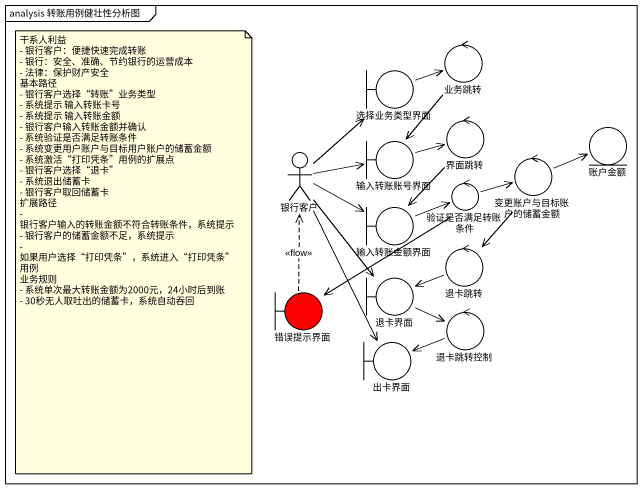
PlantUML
@startuml
mainframe analysis 转账用例健壮性分析图
control 业务跳转
boundary 选择业务类型界面
control 界面跳转
entity 账户金额
actor 银行客户
boundary 输入转账账号界面
control 变更账户与目标账户的储蓄金额
boundary 输入转账金额界面
control 验证是否满足转账条件
control 退卡跳转
boundary 退卡界面
boundary 错误提示界面 #FF0000
control 退卡跳转控制
boundary 出卡界面
业务跳转 --> 输入转账账号界面
选择业务类型界面 -right-> 业务跳转
界面跳转 --> 输入转账金额界面
银行客户 -up-> 选择业务类型界面
银行客户 -right-> 输入转账账号界面
银行客户 -right-> 输入转账金额界面
银行客户 --> 退卡界面
银行客户 --> 出卡界面
输入转账账号界面 -right-> 界面跳转
变更账户与目标账户的储蓄金额 -right-> 账户金额
变更账户与目标账户的储蓄金额 --> 退卡跳转
输入转账金额界面 -right-> 验证是否满足转账条件
验证是否满足转账条件 -right-> 变更账户与目标账户的储蓄金额
验证是否满足转账条件 --> 错误提示界面
退卡跳转 -left-> 退卡界面
退卡界面 -right-> 退卡跳转控制
错误提示界面 .up.> 银行客户 : <<flow>>
退卡跳转控制 -left-> 出卡界面
note as N1
  干系人利益
  - 银行客户：便捷快速完成转账
  - 银行：安全、准确、节约银行的运营成本
  - 法律：保护财产安全
  基本路径
  - 银行客户选择“转账”业务类型
  - 系统提示 输入转账卡号
  - 系统提示 输入转账金额
  - 银行客户输入转账金额并确认
  - 系统验证是否满足转账条件
  - 系统变更用户账户与目标用户账户的储蓄金额
  - 系统激活“打印凭条”用例的扩展点
  - 银行客户选择“退卡”
  - 系统退出储蓄卡
  - 银行客户取回储蓄卡
  扩展路径
  - 银行客户输入的转账金额不符合转账条件，系统提示
  - 银行客户的储蓄金额不足，系统提示
  - 如果用户选择“打印凭条”，系统进入“打印凭条”用例
  业务规则
  - 系统单次最大转账金额为2000元，24小时后到账
  - 30秒无人取吐出的储蓄卡，系统自动吞回
end note
@enduml
